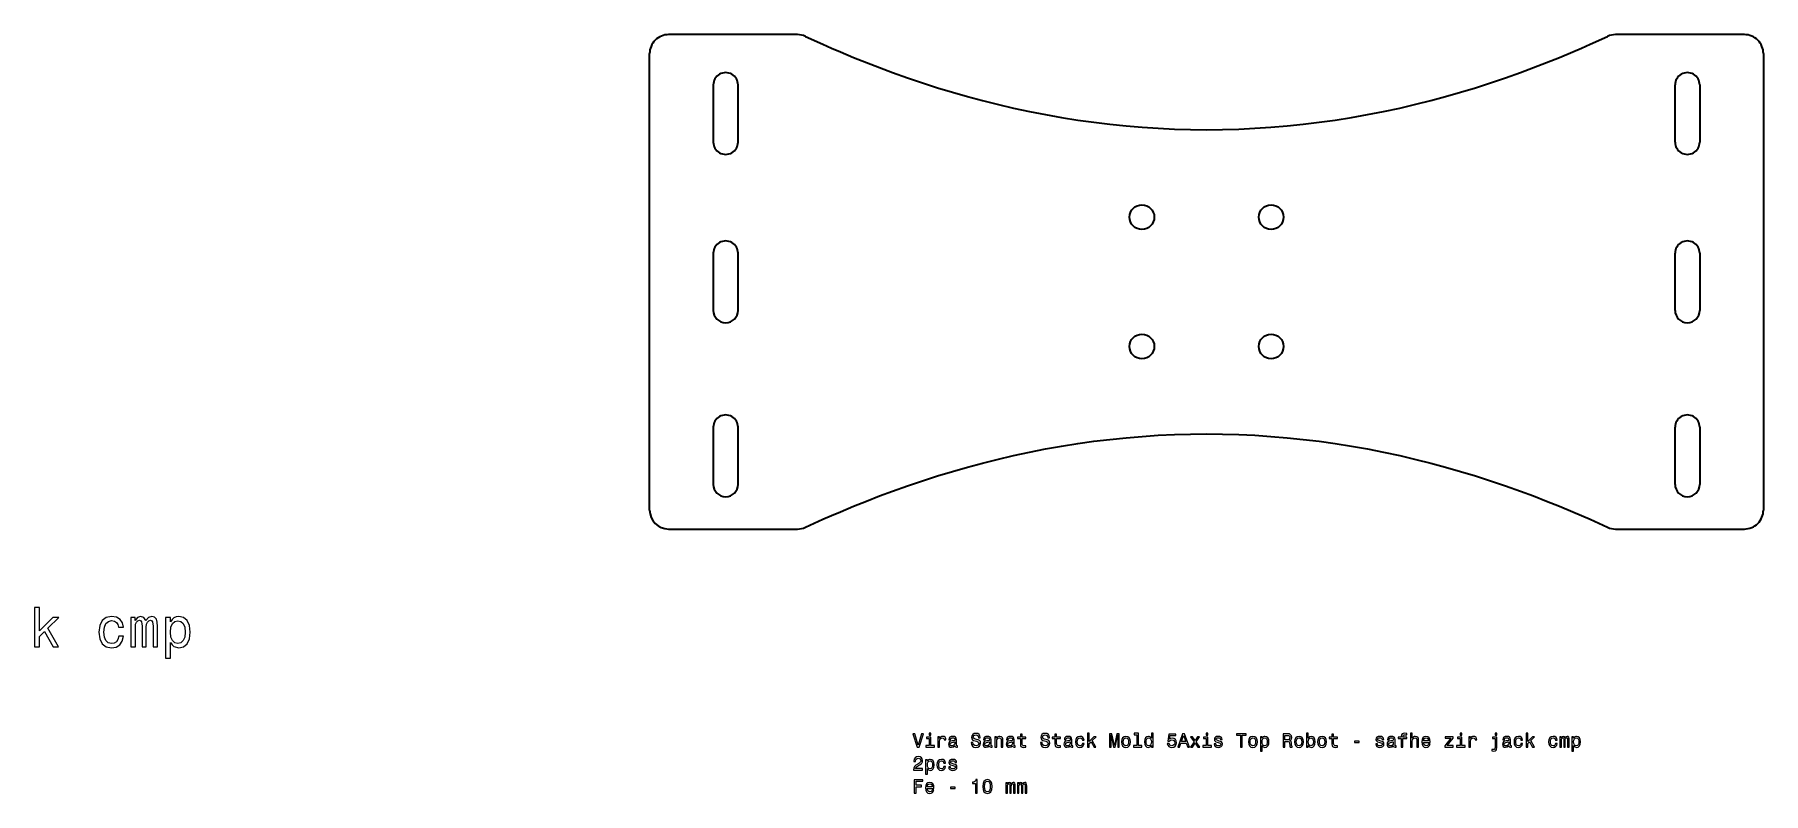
# Model space of a CAD drawing. Extents: x -76 to 849, y -31 to 172.
# Drawn here: x 394 to 848.8, y -31.2 to 168.3 of the extents above; entities that cross this region are included whole.
import ezdxf

# ---------------------------------------------------------------- set-up
doc = ezdxf.new("R2010")
doc.units = 0

msp = doc.modelspace()

# ---------------------------------------------------------------- linework, layer by layer
at = {"color": 7, "lineweight": 35}
for p, q in [((594.714417, 168.273041), (560.824951, 168.273041)), ((843.825012, 168.273041), (809.935547, 168.273041)), ((555.824951, 43.273041), (555.824951, 163.273041)), ((848.825012, 163.273041), (848.825012, 43.273041)), ((560.824951, 38.273041), (594.714417, 38.273041)), ((809.935547, 38.273041), (843.825012, 38.273041))]:
    msp.add_line(p, q, dxfattribs=at)
at = {"color": 7, "lineweight": 35, "ltscale": 0.375}
for p, q in [((572.574951, 155.023041), (572.574951, 140.023041)), ((579.074951, 140.023041), (579.074951, 155.023041)), ((825.574951, 140.023041), (825.574951, 155.023041)), ((832.075012, 155.023041), (832.075012, 140.023041)), ((572.574951, 110.773041), (572.574951, 95.773041)), ((579.074951, 95.773041), (579.074951, 110.773041)), ((825.574951, 95.773041), (825.574951, 110.773041)), ((832.075012, 110.773041), (832.075012, 95.773041)), ((572.574951, 65.023041), (572.574951, 50.023041)), ((579.074951, 50.023041), (579.074951, 65.023041)), ((825.574951, 50.023041), (825.574951, 65.023041)), ((832.075012, 65.023041), (832.075012, 50.023041))]:
    msp.add_line(p, q, dxfattribs=at)
at = {"color": 7, "lineweight": 35}
for points in [[(596.822998, 167.806702), (601.410034, 165.719711), (603.703491, 164.710999), (605.99707, 163.725479), (609.437378, 162.29068), (612.877625, 160.908051), (616.317871, 159.577606), (619.758179, 158.299316), (623.689941, 156.902313), (627.621704, 155.573471), (631.553467, 154.312759), (635.485229, 153.120193), (639.416992, 151.995773), (643.348694, 150.939514), (647.280457, 149.951385), (651.514648, 148.96347), (655.74884, 148.054581), (659.983032, 147.224716), (664.217224, 146.473907), (668.451416, 145.802109), (672.685669, 145.209366), (676.9198, 144.695648), (681.154053, 144.260956), (685.388184, 143.905304), (689.622437, 143.628693), (693.856567, 143.431107), (698.09082, 143.312546), (702.324951, 143.273041), (706.559204, 143.312546), (710.793396, 143.431107), (715.027588, 143.628693), (719.26178, 143.905304), (723.495972, 144.260956), (727.730164, 144.695648), (731.964355, 145.209366), (736.198547, 145.802109), (740.432739, 146.473907), (744.666931, 147.224716), (748.901123, 148.054581), (753.135315, 148.96347), (757.369507, 149.951385), (761.30127, 150.939514), (765.233032, 151.995773), (769.164795, 153.120193), (773.096558, 154.312759), (777.02832, 155.573471), (780.960022, 156.902313), (784.891785, 158.299316), (788.332092, 159.577606), (791.772339, 160.908051), (795.212646, 162.29068), (798.652954, 163.725479), (800.946411, 164.710999), (803.23999, 165.719711), (807.827026, 167.806702)], [(596.822998, 38.73938), (601.410034, 40.826355), (603.703491, 41.835052), (605.99707, 42.820587), (609.437378, 44.255402), (612.877625, 45.638031), (616.317871, 46.968475), (619.758179, 48.246735), (623.689941, 49.643738), (627.621704, 50.972595), (631.553467, 52.233307), (635.485229, 53.425873), (639.416992, 54.550293), (643.348694, 55.606567), (647.280457, 56.594696), (651.514648, 57.582611), (655.74884, 58.491486), (659.983032, 59.32135), (664.217224, 60.072174), (668.451416, 60.743958), (672.685669, 61.3367), (676.9198, 61.850433), (681.154053, 62.285126), (685.388184, 62.640778), (689.622437, 62.917389), (693.856567, 63.11496), (698.09082, 63.233521), (702.324951, 63.273041), (706.559204, 63.233521), (710.793396, 63.11496), (715.027588, 62.917389), (719.26178, 62.640778), (723.495972, 62.285126), (727.730164, 61.850433), (731.964355, 61.3367), (736.198547, 60.743958), (740.432739, 60.072174), (744.666931, 59.32135), (748.901123, 58.491486), (753.135315, 57.582611), (757.369507, 56.594696), (761.30127, 55.606567), (765.233032, 54.550293), (769.164795, 53.425873), (773.096558, 52.233307), (777.02832, 50.972595), (780.960022, 49.643738), (784.891785, 48.246735), (788.332092, 46.968475), (791.772339, 45.638031), (795.212646, 44.255402), (798.652954, 42.820587), (800.946411, 41.835052), (803.23999, 40.826355), (807.827026, 38.73938)]]:
    msp.add_lwpolyline(points, dxfattribs=at)
at = {"color": 7, "lineweight": 13}
for points in [[(394.025818, 7.293365), (395.293823, 7.293365), (395.293823, 10.016708), (396.619476, 11.299129), (398.896149, 7.293365), (400.322662, 7.293365), (397.484039, 12.178091), (400.394684, 15.031117), (398.795288, 15.031117), (395.293823, 11.544086), (395.293823, 17.639187), (394.025818, 17.639187)], [(416.129547, 12.466276), (417.383148, 12.466276), (417.123779, 13.619014), (416.504211, 14.526794), (415.538788, 15.088755), (414.285187, 15.304893), (412.901886, 15.016708), (411.850006, 14.209792), (411.187195, 12.898553), (410.956635, 11.140628), (411.172791, 9.397112), (411.821198, 8.100282), (412.844269, 7.293365), (414.241943, 7.01959), (415.48114, 7.235729), (416.446564, 7.840916), (417.109375, 8.791924), (417.397583, 10.059937), (416.187195, 10.059937), (415.971069, 9.253019), (415.567596, 8.647832), (414.991241, 8.273192), (414.285187, 8.157919), (413.406219, 8.345239), (412.772217, 8.921608), (412.383148, 9.858207), (412.253479, 11.183855), (412.383148, 12.480685), (412.786621, 13.417284), (413.435028, 13.993654), (414.285187, 14.195383), (415.034454, 14.0657), (415.596405, 13.734287), (415.971069, 13.186737)], [(419.371643, 7.293365), (420.538788, 7.293365), (420.538788, 12.466276), (420.610809, 13.244374), (420.826965, 13.806334), (421.158386, 14.137746), (421.590637, 14.267429), (421.936462, 14.152155), (422.167023, 13.863971), (422.282288, 13.374057), (422.325531, 12.725642), (422.325531, 7.293365), (423.420624, 7.293365), (423.420624, 12.466276), (423.492676, 13.229965), (423.708801, 13.791924), (424.054626, 14.137746), (424.486908, 14.267429), (424.832733, 14.152155), (425.063263, 13.863971), (425.207367, 12.725642), (425.207367, 7.293365), (426.374512, 7.293365), (426.374512, 12.639187), (426.30246, 13.748697), (426.07193, 14.598841), (425.610809, 15.117573), (424.861542, 15.304893), (423.982574, 15.016708), (423.305359, 14.180973), (422.772217, 15.002299), (421.878845, 15.304893), (421.057495, 15.016708), (420.495544, 14.209792), (420.495544, 15.031117), (419.371643, 15.031117)], [(429.746277, 13.835152), (429.746277, 15.031117), (428.478241, 15.031117), (428.478241, 4.296247), (429.746277, 4.296247), (429.746277, 8.474922), (430.192963, 7.797688), (430.697266, 7.351002), (431.965271, 7.01959), (433.175659, 7.293365), (434.126678, 8.114691), (434.746277, 9.411521), (434.976807, 11.169446), (434.746277, 12.912962), (434.126678, 14.209792), (433.175659, 15.016708), (431.965271, 15.304893), (431.273651, 15.218437), (430.682861, 14.944662), (430.178528, 14.483567)], [(431.749146, 8.157919), (430.898987, 8.345239), (430.279419, 8.921608), (429.89035, 9.858207), (429.760681, 11.169446), (429.89035, 12.466276), (430.279419, 13.402876), (430.898987, 13.964835), (431.749146, 14.166565), (432.527252, 13.964835), (433.146851, 13.388466), (433.535889, 12.451866), (433.679993, 11.169446), (433.535889, 9.872616), (433.146851, 8.921608), (432.527252, 8.345239)], [(627.348877, -15.541374), (626.471375, -18.521921), (625.568665, -15.541374), (625.089539, -15.541374), (626.219238, -19.046417), (626.723572, -19.046417), (627.828003, -15.541374)], [(629.820068, -18.673218), (629.820068, -16.428982), (628.680298, -16.428982), (628.680298, -16.807224), (629.376282, -16.807224), (629.376282, -18.673218), (628.468506, -18.673218), (628.468506, -19.046417), (630.737976, -19.046417), (630.737976, -18.673218)], [(629.835205, -15.42538), (629.366211, -15.42538), (629.366211, -15.929703), (629.835205, -15.929703)], [(631.665894, -19.046417), (632.10968, -19.046417), (632.10968, -17.498146), (632.15509, -17.124947), (632.29126, -16.857656), (632.513184, -16.696274), (632.81073, -16.640797), (633.032593, -16.6761), (633.199036, -16.776964), (633.299927, -16.948435), (633.335205, -17.180424), (633.784058, -17.180424), (633.723572, -16.771921), (633.557129, -16.479414), (633.279724, -16.302902), (632.901489, -16.242382), (632.644287, -16.282728), (632.422363, -16.383593), (632.225708, -16.555063), (632.069336, -16.787052), (632.069336, -16.338203), (631.665894, -16.338203)], [(636.144287, -18.693392), (636.144287, -18.708521), (636.169495, -18.879992), (636.245178, -19.001028), (636.562866, -19.096849), (636.809998, -19.056503), (636.809998, -18.713564), (636.704102, -18.728693), (636.562866, -18.663132), (636.537659, -18.461403), (636.537659, -17.059385), (636.477173, -16.701317), (636.300659, -16.449156), (635.992981, -16.297859), (635.559265, -16.242382), (635.13562, -16.302902), (634.822937, -16.474371), (634.626282, -16.741663), (634.56073, -17.094688), (634.56073, -17.124947), (634.959106, -17.124947), (634.994446, -16.913132), (635.105408, -16.761835), (635.286926, -16.671057), (635.544128, -16.635754), (635.79126, -16.660971), (635.967773, -16.736618), (636.073669, -16.867743), (636.109009, -17.049299), (636.088806, -17.261114), (636.008118, -17.367022), (635.806396, -17.417454), (635.428162, -17.4578), (634.994446, -17.548578), (634.686829, -17.709961), (634.505249, -17.962124), (634.449768, -18.335321), (634.500183, -18.668175), (634.656555, -18.915293), (634.908691, -19.071634), (635.256714, -19.12711), (635.725708, -19.0212)], [(636.093872, -18.098289), (636.033325, -18.360538), (635.871948, -18.562267), (635.629883, -18.693392), (635.332336, -18.738781), (635.140686, -18.713564), (635.004517, -18.632872), (634.918762, -18.491663), (634.893555, -18.294977), (634.913757, -18.118464), (634.994446, -17.992382), (635.3172, -17.851171), (635.725708, -17.790653), (636.093872, -17.669617)], [(640.854675, -17.891518), (640.395752, -17.891518), (640.496582, -18.4261), (640.748779, -18.819471), (641.137085, -19.056503), (641.66156, -19.142239), (642.18103, -19.061546), (642.569336, -18.839645), (642.816467, -18.491663), (642.907288, -18.032728), (642.831604, -17.619184), (642.619812, -17.351892), (642.276855, -17.175381), (641.817932, -17.044256), (641.424561, -16.948435), (641.167358, -16.837482), (641.021118, -16.6761), (640.975708, -16.423939), (641.021118, -16.196993), (641.152222, -16.025524), (641.353943, -15.90953), (641.631348, -15.869184), (641.913757, -15.919616), (642.13562, -16.055782), (642.281921, -16.282728), (642.352478, -16.590366), (642.811462, -16.590366), (642.811462, -16.580278), (642.730774, -16.106216), (642.493713, -15.753189), (642.120544, -15.531287), (641.616211, -15.455639), (641.162292, -15.531287), (640.809265, -15.743103), (640.582336, -16.070913), (640.501648, -16.494545), (640.5672, -16.872786), (640.75885, -17.129992), (641.061462, -17.30146), (641.474976, -17.432585), (641.883484, -17.548578), (642.191101, -17.659529), (642.377747, -17.820913), (642.443298, -18.08316), (642.382751, -18.350452), (642.22644, -18.552181), (641.98938, -18.678261), (641.681763, -18.718607), (641.338806, -18.663132), (641.076538, -18.501749), (640.910156, -18.2395)], [(645.25238, -18.693392), (645.25238, -18.708521), (645.277588, -18.879992), (645.35321, -19.001028), (645.670959, -19.096849), (645.918091, -19.056503), (645.918091, -18.713564), (645.812134, -18.728693), (645.670959, -18.663132), (645.645752, -18.461403), (645.645752, -17.059385), (645.585205, -16.701317), (645.408691, -16.449156), (645.101074, -16.297859), (644.667358, -16.242382), (644.243713, -16.302902), (643.93103, -16.474371), (643.734375, -16.741663), (643.668762, -17.094688), (643.668762, -17.124947), (644.0672, -17.124947), (644.102478, -16.913132), (644.21344, -16.761835), (644.39502, -16.671057), (644.652222, -16.635754), (644.899353, -16.660971), (645.075867, -16.736618), (645.181763, -16.867743), (645.217041, -17.049299), (645.196899, -17.261114), (645.116211, -17.367022), (644.91449, -17.417454), (644.536194, -17.4578), (644.102478, -17.548578), (643.794861, -17.709961), (643.613281, -17.962124), (643.557861, -18.335321), (643.608276, -18.668175), (643.764587, -18.915293), (644.016785, -19.071634), (644.364746, -19.12711), (644.833801, -19.0212)], [(645.201904, -18.098289), (645.141418, -18.360538), (644.980042, -18.562267), (644.737976, -18.693392), (644.44043, -18.738781), (644.248779, -18.713564), (644.11261, -18.632872), (644.026855, -18.491663), (644.001648, -18.294977), (644.02179, -18.118464), (644.102478, -17.992382), (644.425293, -17.851171), (644.833801, -17.790653), (645.201904, -17.669617)], [(646.679565, -19.046417), (647.123413, -19.046417), (647.123413, -17.483017), (647.168762, -17.124947), (647.315063, -16.8627), (647.541992, -16.701317), (647.844604, -16.640797), (648.08667, -16.691231), (648.237976, -16.827396), (648.313599, -17.054342), (648.338806, -17.356936), (648.338806, -19.046417), (648.782593, -19.046417), (648.782593, -17.266157), (648.762451, -16.908089), (648.671692, -16.610538), (648.374146, -16.338203), (647.910156, -16.242382), (647.652954, -16.277685), (647.436096, -16.373507), (647.249451, -16.534889), (647.10321, -16.751749), (647.10321, -16.338203), (646.679565, -16.338203)], [(651.324402, -18.693392), (651.324402, -18.708521), (651.349609, -18.879992), (651.425293, -19.001028), (651.742981, -19.096849), (651.990112, -19.056503), (651.990112, -18.713564), (651.884216, -18.728693), (651.742981, -18.663132), (651.717773, -18.461403), (651.717773, -17.059385), (651.657288, -16.701317), (651.480774, -16.449156), (651.173096, -16.297859), (650.73938, -16.242382), (650.315735, -16.302902), (650.003052, -16.474371), (649.806396, -16.741663), (649.740845, -17.094688), (649.740845, -17.124947), (650.139221, -17.124947), (650.174561, -16.913132), (650.285522, -16.761835), (650.467041, -16.671057), (650.724243, -16.635754), (650.971375, -16.660971), (651.147888, -16.736618), (651.253784, -16.867743), (651.289124, -17.049299), (651.268921, -17.261114), (651.188232, -17.367022), (650.986511, -17.417454), (650.608276, -17.4578), (650.174561, -17.548578), (649.866943, -17.709961), (649.685364, -17.962124), (649.629883, -18.335321), (649.680298, -18.668175), (649.83667, -18.915293), (650.088806, -19.071634), (650.436829, -19.12711), (650.905823, -19.0212)], [(651.273987, -18.098289), (651.21344, -18.360538), (651.052063, -18.562267), (650.809998, -18.693392), (650.512451, -18.738781), (650.320801, -18.713564), (650.184631, -18.632872), (650.098877, -18.491663), (650.073669, -18.294977), (650.093872, -18.118464), (650.174561, -17.992382), (650.497314, -17.851171), (650.905823, -17.790653), (651.273987, -17.669617)], [(653.346741, -16.807224), (653.346741, -18.163853), (653.377014, -18.602613), (653.518188, -18.905207), (653.800659, -19.08172), (654.279724, -19.142239), (654.80426, -19.117022), (654.80426, -18.733738), (654.420959, -18.763996), (654.072937, -18.72365), (653.886353, -18.59757), (653.805664, -18.385754), (653.790527, -18.088203), (653.790527, -16.807224), (654.80426, -16.807224), (654.80426, -16.428982), (653.790527, -16.428982), (653.790527, -15.637196), (653.346741, -15.637196), (653.346741, -16.428982), (652.5802, -16.428982), (652.5802, -16.807224)], [(659.070801, -17.891518), (658.611877, -17.891518), (658.712708, -18.4261), (658.964905, -18.819471), (659.35321, -19.056503), (659.877747, -19.142239), (660.397156, -19.061546), (660.785522, -18.839645), (661.032593, -18.491663), (661.123413, -18.032728), (661.047729, -17.619184), (660.835938, -17.351892), (660.492981, -17.175381), (660.034058, -17.044256), (659.640686, -16.948435), (659.383484, -16.837482), (659.237244, -16.6761), (659.191833, -16.423939), (659.237244, -16.196993), (659.368347, -16.025524), (659.570068, -15.90953), (659.847473, -15.869184), (660.129883, -15.919616), (660.351807, -16.055782), (660.498047, -16.282728), (660.568665, -16.590366), (661.027588, -16.590366), (661.027588, -16.580278), (660.946899, -16.106216), (660.709839, -15.753189), (660.33667, -15.531287), (659.832336, -15.455639), (659.378418, -15.531287), (659.025391, -15.743103), (658.798462, -16.070913), (658.717773, -16.494545), (658.783325, -16.872786), (658.974976, -17.129992), (659.277588, -17.30146), (659.691101, -17.432585), (660.099609, -17.548578), (660.407227, -17.659529), (660.593872, -17.820913), (660.659424, -18.08316), (660.598877, -18.350452), (660.442566, -18.552181), (660.205505, -18.678261), (659.897888, -18.718607), (659.554932, -18.663132), (659.292725, -18.501749), (659.126282, -18.2395)], [(662.454834, -16.807224), (662.454834, -18.163853), (662.485046, -18.602613), (662.626282, -18.905207), (662.908691, -19.08172), (663.387817, -19.142239), (663.912292, -19.117022), (663.912292, -18.733738), (663.528992, -18.763996), (663.18103, -18.72365), (662.994446, -18.59757), (662.913757, -18.385754), (662.898621, -18.088203), (662.898621, -16.807224), (663.912292, -16.807224), (663.912292, -16.428982), (662.898621, -16.428982), (662.898621, -15.637196), (662.454834, -15.637196), (662.454834, -16.428982), (661.688232, -16.428982), (661.688232, -16.807224)], [(666.504517, -18.693392), (666.504517, -18.708521), (666.529724, -18.879992), (666.605408, -19.001028), (666.923096, -19.096849), (667.170227, -19.056503), (667.170227, -18.713564), (667.064331, -18.728693), (666.923096, -18.663132), (666.897888, -18.461403), (666.897888, -17.059385), (666.837402, -16.701317), (666.660889, -16.449156), (666.35321, -16.297859), (665.919495, -16.242382), (665.49585, -16.302902), (665.183167, -16.474371), (664.986511, -16.741663), (664.920959, -17.094688), (664.920959, -17.124947), (665.319336, -17.124947), (665.354675, -16.913132), (665.465637, -16.761835), (665.647156, -16.671057), (665.904358, -16.635754), (666.151489, -16.660971), (666.328003, -16.736618), (666.433899, -16.867743), (666.469238, -17.049299), (666.449036, -17.261114), (666.368347, -17.367022), (666.166626, -17.417454), (665.788391, -17.4578), (665.354675, -17.548578), (665.046997, -17.709961), (664.865479, -17.962124), (664.809998, -18.335321), (664.860413, -18.668175), (665.016785, -18.915293), (665.268921, -19.071634), (665.616882, -19.12711), (666.085938, -19.0212)], [(666.454102, -18.098289), (666.393555, -18.360538), (666.232178, -18.562267), (665.990112, -18.693392), (665.692566, -18.738781), (665.500916, -18.713564), (665.364746, -18.632872), (665.278992, -18.491663), (665.253784, -18.294977), (665.273987, -18.118464), (665.354675, -17.992382), (665.677429, -17.851171), (666.085938, -17.790653), (666.454102, -17.669617)], [(669.656555, -17.235899), (670.095276, -17.235899), (670.004517, -16.832439), (669.787659, -16.514717), (669.449768, -16.318031), (669.010986, -16.242382), (668.526855, -16.343246), (668.158691, -16.625668), (667.926697, -17.084602), (667.846008, -17.699875), (667.921692, -18.310106), (668.148621, -18.763996), (668.506653, -19.046417), (668.99585, -19.142239), (669.429565, -19.066589), (669.767456, -18.854774), (669.999451, -18.521921), (670.100342, -18.078117), (669.676697, -18.078117), (669.601074, -18.360538), (669.459839, -18.572353), (669.258118, -18.703478), (669.010986, -18.743824), (668.703369, -18.678261), (668.481445, -18.476532), (668.345276, -18.148724), (668.299927, -17.684746), (668.345276, -17.230856), (668.486511, -16.903046), (668.71344, -16.701317), (669.010986, -16.630711), (669.273254, -16.6761), (669.46991, -16.792095), (669.601074, -16.983738)], [(671.02832, -19.046417), (671.472107, -19.046417), (671.472107, -18.093246), (671.936096, -17.6444), (672.73291, -19.046417), (673.232178, -19.046417), (672.238647, -17.336763), (673.257385, -16.338203), (672.697632, -16.338203), (671.472107, -17.558664), (671.472107, -15.42538), (671.02832, -15.42538)], [(676.822937, -19.046417), (677.211304, -19.046417), (677.211304, -15.869184), (677.866882, -19.046417), (678.300598, -19.046417), (678.951172, -15.869184), (678.951172, -19.046417), (679.344604, -19.046417), (679.344604, -15.546417), (678.729309, -15.546417), (678.08374, -18.632872), (677.443298, -15.546417), (676.822937, -15.546417)], [(679.944702, -17.694832), (680.025391, -18.310106), (680.257385, -18.763996), (680.625549, -19.046417), (681.119812, -19.142239), (681.609009, -19.046417), (681.977112, -18.769039), (682.209106, -18.315149), (682.294861, -17.694832), (682.209106, -17.079559), (681.977112, -16.620625), (681.609009, -16.343246), (681.119812, -16.242382), (680.625549, -16.343246), (680.257385, -16.625668), (680.025391, -17.079559)], [(680.398621, -17.689789), (680.44397, -17.235899), (680.585205, -16.908089), (680.812134, -16.70636), (681.119812, -16.635754), (681.422363, -16.70636), (681.649353, -16.903046), (681.790527, -17.235899), (681.840942, -17.689789), (681.790527, -18.148724), (681.649353, -18.481575), (681.422363, -18.683306), (681.119812, -18.748867), (680.812134, -18.683306), (680.585205, -18.481575), (680.44397, -18.148724)], [(683.994446, -15.798578), (683.994446, -18.673218), (683.081604, -18.673218), (683.081604, -19.046417), (685.346008, -19.046417), (685.346008, -18.673218), (684.438232, -18.673218), (684.438232, -15.42538), (683.298462, -15.42538), (683.298462, -15.798578)], [(687.812134, -18.627829), (687.812134, -19.046417), (688.255981, -19.046417), (688.255981, -15.42538), (687.8172, -15.42538), (687.8172, -16.751749), (687.479309, -16.368464), (687.272522, -16.277685), (687.035522, -16.242382), (686.606812, -16.343246), (686.273987, -16.625668), (686.057129, -17.079559), (685.981445, -17.689789), (686.057129, -18.30002), (686.273987, -18.758953), (686.606812, -19.046417), (687.035522, -19.142239), (687.272522, -19.106936), (687.484314, -19.016157)], [(687.111145, -16.640797), (687.403625, -16.711403), (687.625549, -16.908089), (687.756653, -17.235899), (687.807129, -17.689789), (687.756653, -18.148724), (687.625549, -18.476532), (687.403625, -18.678261), (687.111145, -18.743824), (686.83374, -18.678261), (686.621948, -18.476532), (686.480713, -18.143679), (686.435364, -17.689789), (686.480713, -17.240942), (686.621948, -16.913132), (686.83374, -16.711403)], [(692.013184, -18.133593), (692.124084, -18.547138), (692.371216, -18.869904), (692.734314, -19.071634), (693.198303, -19.147282), (693.707703, -19.056503), (694.106079, -18.809385), (694.358276, -18.416014), (694.454102, -17.911692), (694.368347, -17.442671), (694.126282, -17.074514), (693.748047, -16.837482), (693.25885, -16.751749), (692.880615, -16.812267), (692.588074, -16.978695), (692.729309, -16.03561), (694.262451, -16.03561), (694.262451, -15.622066), (692.391418, -15.622066), (692.114014, -17.477974), (692.517456, -17.477974), (692.809998, -17.240942), (693.183167, -17.155207), (693.505981, -17.210682), (693.753052, -17.372066), (693.909424, -17.619184), (693.964905, -17.936907), (693.909424, -18.254631), (693.748047, -18.501749), (693.500916, -18.658089), (693.183167, -18.713564), (692.915894, -18.678261), (692.709106, -18.562267), (692.5578, -18.380711), (692.482178, -18.133593)], [(694.766785, -19.046417), (695.230713, -19.046417), (695.598877, -18.017599), (696.99585, -18.017599), (697.364014, -19.046417), (697.838074, -19.046417), (696.557129, -15.541374), (696.042725, -15.541374)], [(695.760254, -17.588924), (696.299927, -16.045696), (696.839539, -17.588924)], [(698.614746, -19.046417), (699.31073, -17.992382), (700.026855, -19.046417), (700.561401, -19.046417), (699.59314, -17.649443), (700.505981, -16.338203), (699.991577, -16.338203), (699.330872, -17.321632), (698.670227, -16.338203), (698.145752, -16.338203), (699.043396, -17.654486), (698.095276, -19.046417)], [(702.684631, -18.673218), (702.684631, -16.428982), (701.544861, -16.428982), (701.544861, -16.807224), (702.240845, -16.807224), (702.240845, -18.673218), (701.333069, -18.673218), (701.333069, -19.046417), (703.602478, -19.046417), (703.602478, -18.673218)], [(702.699768, -15.42538), (702.230713, -15.42538), (702.230713, -15.929703), (702.699768, -15.929703)], [(705.69043, -17.467888), (705.261719, -17.367022), (704.94397, -17.251028), (704.838074, -17.013996), (704.868347, -16.84757), (704.974243, -16.726532), (705.145752, -16.650885), (705.392822, -16.620625), (705.629883, -16.650885), (705.816467, -16.741663), (705.9375, -16.877829), (705.987976, -17.059385), (706.421692, -17.059385), (706.421692, -17.049299), (706.346008, -16.721489), (706.139282, -16.464285), (705.816467, -16.302902), (705.392822, -16.242382), (704.964172, -16.302902), (704.651489, -16.469328), (704.454834, -16.716446), (704.394287, -17.029125), (704.439697, -17.33172), (704.580872, -17.543535), (704.812866, -17.694832), (705.150757, -17.800739), (705.64502, -17.921778), (705.947632, -18.047857), (706.02832, -18.148724), (706.058533, -18.30002), (706.013184, -18.486618), (705.892151, -18.627829), (705.695435, -18.718607), (705.433228, -18.748867), (705.155823, -18.718607), (704.954102, -18.6127), (704.817932, -18.441231), (704.762451, -18.204199), (704.33374, -18.204199), (704.404358, -18.607656), (704.611145, -18.900164), (704.938965, -19.076677), (705.392822, -19.142239), (705.866943, -19.076677), (706.214905, -18.900164), (706.426697, -18.617743), (706.50238, -18.249588), (706.446899, -17.931864), (706.290527, -17.715006), (706.033325, -17.573795)], [(711.248047, -19.046417), (711.712036, -19.046417), (711.712036, -15.970049), (712.771118, -15.970049), (712.771118, -15.546417), (710.183899, -15.546417), (710.183899, -15.970049), (711.248047, -15.970049)], [(713.341003, -17.694832), (713.421692, -18.310106), (713.653687, -18.763996), (714.021851, -19.046417), (714.516052, -19.142239), (715.005249, -19.046417), (715.373413, -18.769039), (715.605408, -18.315149), (715.691162, -17.694832), (715.605408, -17.079559), (715.373413, -16.620625), (715.005249, -16.343246), (714.516052, -16.242382), (714.021851, -16.343246), (713.653687, -16.625668), (713.421692, -17.079559)], [(713.794861, -17.689789), (713.840271, -17.235899), (713.981445, -16.908089), (714.208435, -16.70636), (714.516052, -16.635754), (714.818665, -16.70636), (715.045593, -16.903046), (715.186829, -17.235899), (715.237244, -17.689789), (715.186829, -18.148724), (715.045593, -18.481575), (714.818665, -18.683306), (714.516052, -18.748867), (714.208435, -18.683306), (713.981445, -18.481575), (713.840271, -18.148724)], [(716.926758, -16.756792), (716.926758, -16.338203), (716.48291, -16.338203), (716.48291, -20.095409), (716.926758, -20.095409), (716.926758, -18.632872), (717.083069, -18.869904), (717.259583, -19.026245), (717.703369, -19.142239), (718.127014, -19.046417), (718.459839, -18.758953), (718.676758, -18.305063), (718.757446, -17.689789), (718.676758, -17.079559), (718.459839, -16.625668), (718.127014, -16.343246), (717.703369, -16.242382), (717.461304, -16.272642), (717.254517, -16.368464), (717.078003, -16.529846)], [(717.627747, -18.743824), (717.3302, -18.678261), (717.113342, -18.476532), (716.977173, -18.148724), (716.931763, -17.689789), (716.977173, -17.235899), (717.113342, -16.908089), (717.3302, -16.711403), (717.627747, -16.640797), (717.900085, -16.711403), (718.116943, -16.913132), (718.253113, -17.240942), (718.303528, -17.689789), (718.253113, -18.143679), (718.116943, -18.476532), (717.900085, -18.678261)], [(722.499512, -19.046417), (722.968506, -19.046417), (722.968506, -17.568752), (723.447632, -17.568752), (723.800659, -17.583881), (724.022583, -17.654486), (724.143555, -17.820913), (724.194031, -18.118464), (724.219238, -18.572353), (724.249512, -18.869904), (724.309998, -19.046417), (724.839539, -19.046417), (724.839539, -18.950596), (724.723572, -18.809385), (724.683228, -18.547138), (724.647888, -17.982296), (724.562195, -17.563709), (724.446167, -17.432585), (724.264648, -17.336763), (724.46637, -17.210682), (724.607544, -17.03417), (724.698364, -16.812267), (724.728577, -16.544975), (724.65802, -16.121346), (724.456299, -15.803621), (724.123413, -15.611979), (723.669556, -15.546417), (722.499512, -15.546417)], [(723.538391, -15.975092), (723.846069, -16.00535), (724.062866, -16.101171), (724.199097, -16.277685), (724.244446, -16.555063), (724.194031, -16.84757), (724.057861, -17.024082), (723.825867, -17.114861), (723.508118, -17.140078), (722.968506, -17.140078), (722.968506, -15.975092)], [(725.485107, -17.694832), (725.565796, -18.310106), (725.797791, -18.763996), (726.165894, -19.046417), (726.660156, -19.142239), (727.149353, -19.046417), (727.517517, -18.769039), (727.749512, -18.315149), (727.835205, -17.694832), (727.749512, -17.079559), (727.517517, -16.620625), (727.149353, -16.343246), (726.660156, -16.242382), (726.165894, -16.343246), (725.797791, -16.625668), (725.565796, -17.079559)], [(725.938965, -17.689789), (725.984375, -17.235899), (726.12561, -16.908089), (726.352539, -16.70636), (726.660156, -16.635754), (726.962769, -16.70636), (727.189697, -16.903046), (727.330933, -17.235899), (727.381348, -17.689789), (727.330933, -18.148724), (727.189697, -18.481575), (726.962769, -18.683306), (726.660156, -18.748867), (726.352539, -18.683306), (726.12561, -18.481575), (725.984375, -18.148724)], [(729.070801, -18.627829), (729.398621, -19.016157), (729.847473, -19.142239), (730.271118, -19.046417), (730.609009, -18.758953), (730.820801, -18.30002), (730.901489, -17.689789), (730.820801, -17.079559), (730.603943, -16.625668), (730.271118, -16.343246), (729.847473, -16.242382), (729.403687, -16.373507), (729.222107, -16.534889), (729.070801, -16.751749), (729.070801, -15.42538), (728.627014, -15.42538), (728.627014, -19.046417), (729.070801, -19.046417)], [(730.447632, -17.689789), (730.397217, -18.143679), (730.261047, -18.476532), (730.044189, -18.678261), (729.771851, -18.743824), (729.474304, -18.678261), (729.257446, -18.476532), (729.121277, -18.148724), (729.075867, -17.689789), (729.121277, -17.235899), (729.257446, -16.908089), (729.474304, -16.711403), (729.771851, -16.640797), (730.044189, -16.711403), (730.261047, -16.913132), (730.397217, -17.240942)], [(731.557129, -17.694832), (731.637817, -18.310106), (731.869812, -18.763996), (732.237976, -19.046417), (732.732239, -19.142239), (733.221436, -19.046417), (733.589539, -18.769039), (733.821533, -18.315149), (733.907288, -17.694832), (733.821533, -17.079559), (733.589539, -16.620625), (733.221436, -16.343246), (732.732239, -16.242382), (732.237976, -16.343246), (731.869812, -16.625668), (731.637817, -17.079559)], [(732.011047, -17.689789), (732.056396, -17.235899), (732.197632, -16.908089), (732.424561, -16.70636), (732.732239, -16.635754), (733.03479, -16.70636), (733.26178, -16.903046), (733.402954, -17.235899), (733.453369, -17.689789), (733.402954, -18.148724), (733.26178, -18.481575), (733.03479, -18.683306), (732.732239, -18.748867), (732.424561, -18.683306), (732.197632, -18.481575), (732.056396, -18.148724)], [(735.319397, -16.807224), (735.319397, -18.163853), (735.34967, -18.602613), (735.490845, -18.905207), (735.773315, -19.08172), (736.25238, -19.142239), (736.776855, -19.117022), (736.776855, -18.733738), (736.393616, -18.763996), (736.045593, -18.72365), (735.859009, -18.59757), (735.77832, -18.385754), (735.763184, -18.088203), (735.763184, -16.807224), (736.776855, -16.807224), (736.776855, -16.428982), (735.763184, -16.428982), (735.763184, -15.637196), (735.319397, -15.637196), (735.319397, -16.428982), (734.552856, -16.428982), (734.552856, -16.807224)], [(741.230042, -17.891518), (742.4505, -17.891518), (742.4505, -17.493103), (741.230042, -17.493103)], [(748.194763, -17.467888), (747.766113, -17.367022), (747.448364, -17.251028), (747.342468, -17.013996), (747.372742, -16.84757), (747.478638, -16.726532), (747.650085, -16.650885), (747.897217, -16.620625), (748.134277, -16.650885), (748.320862, -16.741663), (748.441895, -16.877829), (748.49231, -17.059385), (748.926025, -17.059385), (748.926025, -17.049299), (748.850403, -16.721489), (748.643616, -16.464285), (748.320862, -16.302902), (747.897217, -16.242382), (747.468567, -16.302902), (747.155884, -16.469328), (746.959167, -16.716446), (746.898682, -17.029125), (746.944031, -17.33172), (747.085266, -17.543535), (747.317261, -17.694832), (747.655151, -17.800739), (748.149353, -17.921778), (748.451965, -18.047857), (748.532654, -18.148724), (748.562927, -18.30002), (748.517517, -18.486618), (748.396484, -18.627829), (748.199829, -18.718607), (747.937561, -18.748867), (747.660156, -18.718607), (747.458435, -18.6127), (747.322266, -18.441231), (747.266785, -18.204199), (746.838135, -18.204199), (746.908752, -18.607656), (747.11554, -18.900164), (747.443298, -19.076677), (747.897217, -19.142239), (748.371277, -19.076677), (748.719238, -18.900164), (748.931091, -18.617743), (749.006714, -18.249588), (748.951233, -17.931864), (748.794922, -17.715006), (748.53772, -17.573795)], [(751.513184, -18.693392), (751.513184, -18.708521), (751.538452, -18.879992), (751.614075, -19.001028), (751.931824, -19.096849), (752.178894, -19.056503), (752.178894, -18.713564), (752.072998, -18.728693), (751.931824, -18.663132), (751.906616, -18.461403), (751.906616, -17.059385), (751.846069, -16.701317), (751.669556, -16.449156), (751.361938, -16.297859), (750.928223, -16.242382), (750.504578, -16.302902), (750.191895, -16.474371), (749.995178, -16.741663), (749.929626, -17.094688), (749.929626, -17.124947), (750.328064, -17.124947), (750.363342, -16.913132), (750.474304, -16.761835), (750.655884, -16.671057), (750.913086, -16.635754), (751.160156, -16.660971), (751.33667, -16.736618), (751.442627, -16.867743), (751.477905, -17.049299), (751.457764, -17.261114), (751.377075, -17.367022), (751.175293, -17.417454), (750.797058, -17.4578), (750.363342, -17.548578), (750.055725, -17.709961), (749.874146, -17.962124), (749.818665, -18.335321), (749.869141, -18.668175), (750.025452, -18.915293), (750.277588, -19.071634), (750.62561, -19.12711), (751.094604, -19.0212)], [(751.462769, -18.098289), (751.402283, -18.360538), (751.240845, -18.562267), (750.998779, -18.693392), (750.701233, -18.738781), (750.509644, -18.713564), (750.373413, -18.632872), (750.28772, -18.491663), (750.262512, -18.294977), (750.282654, -18.118464), (750.363342, -17.992382), (750.686096, -17.851171), (751.094604, -17.790653), (751.462769, -17.669617)], [(753.555725, -16.807224), (753.555725, -19.046417), (753.999512, -19.046417), (753.999512, -16.807224), (755.008179, -16.807224), (755.008179, -16.428982), (753.999512, -16.428982), (753.999512, -16.262556), (754.034851, -16.060827), (754.150818, -15.92466), (754.347534, -15.843967), (754.629944, -15.813708), (755.008179, -15.833881), (755.008179, -15.450596), (754.529053, -15.42538), (754.095337, -15.470769), (753.792725, -15.606936), (753.611206, -15.843967), (753.555725, -16.181864), (753.555725, -16.428982), (752.743774, -16.428982), (752.743774, -16.807224)], [(755.97644, -19.046417), (756.420288, -19.046417), (756.420288, -17.483017), (756.465698, -17.124947), (756.611938, -16.8627), (756.838867, -16.701317), (757.141479, -16.640797), (757.383545, -16.691231), (757.534851, -16.827396), (757.610474, -17.054342), (757.635681, -17.356936), (757.635681, -19.046417), (758.079468, -19.046417), (758.079468, -17.266157), (758.059326, -16.908089), (757.968567, -16.610538), (757.671021, -16.338203), (757.207031, -16.242382), (756.954834, -16.277685), (756.738037, -16.373507), (756.556458, -16.524803), (756.420288, -16.731575), (756.420288, -15.42538), (755.97644, -15.42538)], [(759.400818, -17.820913), (761.176025, -17.820913), (761.181091, -17.614141), (761.100403, -17.03417), (760.878479, -16.600452), (760.525452, -16.338203), (760.056458, -16.242382), (759.597534, -16.343246), (759.244507, -16.625668), (759.017578, -17.084602), (758.93689, -17.689789), (759.012512, -18.310106), (759.239441, -18.763996), (759.587402, -19.046417), (760.041321, -19.142239), (760.434692, -19.076677), (760.757446, -18.905207), (760.994507, -18.632872), (761.130676, -18.26976), (760.691895, -18.26976), (760.601135, -18.471489), (760.469971, -18.622786), (760.096802, -18.743824), (759.809326, -18.688349), (759.592468, -18.511835), (759.451294, -18.224371), (759.400818, -17.836042)], [(759.400818, -17.447714), (759.456299, -17.099731), (759.592468, -16.842527), (759.799255, -16.686188), (760.071594, -16.630711), (760.338867, -16.686188), (760.545654, -16.842527), (760.671753, -17.099731), (760.717102, -17.447714)], [(766.627808, -16.711403), (765.049255, -18.708521), (765.049255, -19.046417), (767.243042, -19.046417), (767.243042, -18.673218), (765.60907, -18.673218), (767.172485, -16.681143), (767.172485, -16.338203), (765.124878, -16.338203), (765.124878, -16.711403)], [(769.477173, -18.673218), (769.477173, -16.428982), (768.337402, -16.428982), (768.337402, -16.807224), (769.033386, -16.807224), (769.033386, -18.673218), (768.12561, -18.673218), (768.12561, -19.046417), (770.395081, -19.046417), (770.395081, -18.673218)], [(769.49231, -15.42538), (769.023315, -15.42538), (769.023315, -15.929703), (769.49231, -15.929703)], [(771.322998, -19.046417), (771.766846, -19.046417), (771.766846, -17.498146), (771.812256, -17.124947), (771.948364, -16.857656), (772.170288, -16.696274), (772.467834, -16.640797), (772.689758, -16.6761), (772.856201, -16.776964), (772.957031, -16.948435), (772.99231, -17.180424), (773.441162, -17.180424), (773.380676, -16.771921), (773.214233, -16.479414), (772.93689, -16.302902), (772.558594, -16.242382), (772.301392, -16.282728), (772.079529, -16.383593), (771.882813, -16.555063), (771.726501, -16.787052), (771.726501, -16.338203), (771.322998, -16.338203)], [(777.405151, -19.676821), (777.405151, -20.075235), (777.85907, -20.100452), (778.247375, -20.05002), (778.494507, -19.893679), (778.62561, -19.621346), (778.665955, -19.233017), (778.665955, -16.428982), (777.526184, -16.428982), (777.526184, -16.807224), (778.222168, -16.807224), (778.222168, -19.197714), (778.202026, -19.439789), (778.136475, -19.591085), (777.990173, -19.676821), (777.743042, -19.702038)], [(778.665955, -15.42538), (778.222168, -15.42538), (778.222168, -15.929703), (778.665955, -15.929703)], [(781.873474, -18.693392), (781.873474, -18.708521), (781.898682, -18.879992), (781.974365, -19.001028), (782.292053, -19.096849), (782.539185, -19.056503), (782.539185, -18.713564), (782.433289, -18.728693), (782.292053, -18.663132), (782.266846, -18.461403), (782.266846, -17.059385), (782.206299, -16.701317), (782.029785, -16.449156), (781.722168, -16.297859), (781.288452, -16.242382), (780.864807, -16.302902), (780.552124, -16.474371), (780.355469, -16.741663), (780.289917, -17.094688), (780.289917, -17.124947), (780.688293, -17.124947), (780.723633, -16.913132), (780.834595, -16.761835), (781.016113, -16.671057), (781.273315, -16.635754), (781.520447, -16.660971), (781.69696, -16.736618), (781.802856, -16.867743), (781.838135, -17.049299), (781.817993, -17.261114), (781.737305, -17.367022), (781.535583, -17.417454), (781.157349, -17.4578), (780.723633, -17.548578), (780.416016, -17.709961), (780.234436, -17.962124), (780.178955, -18.335321), (780.22937, -18.668175), (780.385742, -18.915293), (780.637878, -19.071634), (780.98584, -19.12711), (781.454895, -19.0212)], [(781.823059, -18.098289), (781.762512, -18.360538), (781.601135, -18.562267), (781.35907, -18.693392), (781.061523, -18.738781), (780.869873, -18.713564), (780.733704, -18.632872), (780.647949, -18.491663), (780.622742, -18.294977), (780.642944, -18.118464), (780.723633, -17.992382), (781.046387, -17.851171), (781.454895, -17.790653), (781.823059, -17.669617)], [(785.025513, -17.235899), (785.464233, -17.235899), (785.373474, -16.832439), (785.156616, -16.514717), (784.818726, -16.318031), (784.379944, -16.242382), (783.895813, -16.343246), (783.527649, -16.625668), (783.295654, -17.084602), (783.214966, -17.699875), (783.290649, -18.310106), (783.517578, -18.763996), (783.87561, -19.046417), (784.364807, -19.142239), (784.798584, -19.066589), (785.136475, -18.854774), (785.368408, -18.521921), (785.469299, -18.078117), (785.045654, -18.078117), (784.970032, -18.360538), (784.828796, -18.572353), (784.627075, -18.703478), (784.379944, -18.743824), (784.072327, -18.678261), (783.850403, -18.476532), (783.714233, -18.148724), (783.668884, -17.684746), (783.714233, -17.230856), (783.855469, -16.903046), (784.082397, -16.701317), (784.379944, -16.630711), (784.642212, -16.6761), (784.838867, -16.792095), (784.970032, -16.983738)], [(786.397217, -19.046417), (786.841064, -19.046417), (786.841064, -18.093246), (787.305054, -17.6444), (788.101868, -19.046417), (788.601135, -19.046417), (787.607605, -17.336763), (788.626343, -16.338203), (788.066528, -16.338203), (786.841064, -17.558664), (786.841064, -15.42538), (786.397217, -15.42538)], [(794.133545, -17.235899), (794.572327, -17.235899), (794.481567, -16.832439), (794.264709, -16.514717), (793.926819, -16.318031), (793.488037, -16.242382), (793.003906, -16.343246), (792.635742, -16.625668), (792.403748, -17.084602), (792.323059, -17.699875), (792.398682, -18.310106), (792.62561, -18.763996), (792.983704, -19.046417), (793.4729, -19.142239), (793.906616, -19.066589), (794.244507, -18.854774), (794.476501, -18.521921), (794.577393, -18.078117), (794.153748, -18.078117), (794.078125, -18.360538), (793.93689, -18.572353), (793.735168, -18.703478), (793.488037, -18.743824), (793.18042, -18.678261), (792.958496, -18.476532), (792.822327, -18.148724), (792.776978, -17.684746), (792.822327, -17.230856), (792.963562, -16.903046), (793.190491, -16.701317), (793.488037, -16.630711), (793.750305, -16.6761), (793.94696, -16.792095), (794.078125, -16.983738)], [(795.268311, -19.046417), (795.676819, -19.046417), (795.676819, -17.235899), (795.702026, -16.963564), (795.777649, -16.766878), (795.893677, -16.650885), (796.044922, -16.605495), (796.166016, -16.645842), (796.246704, -16.746706), (796.287048, -16.918175), (796.302124, -17.145121), (796.302124, -19.046417), (796.685425, -19.046417), (796.685425, -17.235899), (796.710693, -16.968607), (796.786316, -16.771921), (796.907349, -16.650885), (797.058655, -16.605495), (797.179688, -16.645842), (797.260376, -16.746706), (797.310791, -17.145121), (797.310791, -19.046417), (797.719299, -19.046417), (797.719299, -17.175381), (797.694092, -16.787052), (797.613403, -16.4895), (797.452026, -16.307945), (797.189758, -16.242382), (796.882141, -16.343246), (796.645081, -16.635754), (796.458496, -16.348289), (796.145813, -16.242382), (795.858337, -16.343246), (795.661682, -16.625668), (795.661682, -16.338203), (795.268311, -16.338203)], [(798.899414, -16.756792), (798.899414, -16.338203), (798.455627, -16.338203), (798.455627, -20.095409), (798.899414, -20.095409), (798.899414, -18.632872), (799.055786, -18.869904), (799.2323, -19.026245), (799.676086, -19.142239), (800.099731, -19.046417), (800.432556, -18.758953), (800.649414, -18.305063), (800.730103, -17.689789), (800.649414, -17.079559), (800.432556, -16.625668), (800.099731, -16.343246), (799.676086, -16.242382), (799.434021, -16.272642), (799.227234, -16.368464), (799.05072, -16.529846)], [(799.600464, -18.743824), (799.302856, -18.678261), (799.08606, -18.476532), (798.949829, -18.148724), (798.90448, -17.689789), (798.949829, -17.235899), (799.08606, -16.908089), (799.302856, -16.711403), (799.600464, -16.640797), (799.872803, -16.711403), (800.0896, -16.913132), (800.22583, -17.240942), (800.276245, -17.689789), (800.22583, -18.143679), (800.0896, -18.476532), (799.872803, -18.678261)], [(625.240845, -25.093246), (627.646423, -25.093246), (627.646423, -24.659529), (625.745178, -24.659529), (625.851074, -24.422497), (626.032593, -24.225811), (626.592407, -23.867743), (626.889954, -23.716446), (627.222839, -23.499586), (627.459839, -23.247425), (627.596008, -22.949875), (627.646423, -22.611979), (627.56073, -22.188347), (627.323669, -21.855494), (626.960571, -21.643679), (626.491577, -21.568031), (626.007385, -21.653765), (625.639221, -21.890797), (625.402222, -22.269039), (625.321533, -22.768318), (625.321533, -22.838924), (625.780457, -22.838924), (625.780457, -22.798578), (625.825867, -22.455639), (625.962036, -22.203476), (626.178894, -22.042093), (626.466309, -21.986618), (626.75885, -22.03705), (626.975708, -22.163132), (627.116943, -22.359818), (627.167358, -22.606936), (627.132019, -22.838924), (627.036194, -23.03561), (626.874817, -23.207079), (626.652954, -23.358376), (626.355408, -23.51976), (625.861145, -23.832439), (625.513184, -24.165293), (625.306396, -24.56875), (625.240845, -25.078117)], [(628.882019, -22.803621), (628.882019, -22.385033), (628.438232, -22.385033), (628.438232, -26.142239), (628.882019, -26.142239), (628.882019, -24.679701), (629.038391, -24.916733), (629.214905, -25.073074), (629.658691, -25.189068), (630.082336, -25.093246), (630.415161, -24.805782), (630.632019, -24.351892), (630.712708, -23.736618), (630.632019, -23.126389), (630.415161, -22.672497), (630.082336, -22.390076), (629.658691, -22.289211), (629.416626, -22.319471), (629.209839, -22.415293), (629.033325, -22.576675)], [(629.583069, -24.790653), (629.285522, -24.72509), (629.068665, -24.523361), (628.932495, -24.195553), (628.887085, -23.736618), (628.932495, -23.282728), (629.068665, -22.954918), (629.285522, -22.758232), (629.583069, -22.687626), (629.855408, -22.758232), (630.072266, -22.959961), (630.208435, -23.287771), (630.25885, -23.736618), (630.208435, -24.190508), (630.072266, -24.523361), (629.855408, -24.72509)], [(633.224243, -23.282728), (633.663025, -23.282728), (633.572266, -22.879269), (633.355408, -22.561546), (633.017517, -22.364861), (632.578735, -22.289211), (632.094604, -22.390076), (631.72644, -22.672497), (631.494446, -23.131432), (631.413757, -23.746704), (631.48938, -24.356936), (631.716309, -24.810825), (632.074402, -25.093246), (632.563599, -25.189068), (632.997314, -25.113419), (633.335205, -24.901604), (633.5672, -24.56875), (633.668091, -24.124947), (633.244446, -24.124947), (633.168762, -24.407368), (633.027588, -24.619183), (632.825867, -24.750307), (632.578735, -24.790653), (632.271118, -24.72509), (632.049194, -24.523361), (631.913025, -24.195553), (631.867615, -23.731575), (631.913025, -23.277685), (632.05426, -22.949875), (632.281189, -22.748146), (632.578735, -22.67754), (632.841003, -22.722929), (633.037659, -22.838924), (633.168762, -23.030567)], [(635.861877, -23.514717), (635.433167, -23.413851), (635.115479, -23.297857), (635.009583, -23.060825), (635.039795, -22.8944), (635.145752, -22.773361), (635.3172, -22.697714), (635.564331, -22.667454), (635.801331, -22.697714), (635.987976, -22.788492), (636.109009, -22.924658), (636.159424, -23.106215), (636.59314, -23.106215), (636.59314, -23.096128), (636.517517, -22.768318), (636.31073, -22.511114), (635.987976, -22.349731), (635.564331, -22.289211), (635.13562, -22.349731), (634.822937, -22.516157), (634.626282, -22.763275), (634.565735, -23.075954), (634.611145, -23.37855), (634.75238, -23.590364), (634.984375, -23.741661), (635.322266, -23.847569), (635.816467, -23.968607), (636.11908, -24.094687), (636.199768, -24.195553), (636.230042, -24.346849), (636.184631, -24.533447), (636.063599, -24.674658), (635.866943, -24.765436), (635.604675, -24.795696), (635.327271, -24.765436), (635.125549, -24.659529), (634.98938, -24.48806), (634.933899, -24.251028), (634.505249, -24.251028), (634.575867, -24.654486), (634.782593, -24.946993), (635.110413, -25.123507), (635.564331, -25.189068), (636.038391, -25.123507), (636.386353, -24.946993), (636.598206, -24.664572), (636.673828, -24.296417), (636.618347, -23.978693), (636.462036, -23.761835), (636.204834, -23.620625)], [(625.4375, -31.140078), (625.906555, -31.140078), (625.906555, -29.531288), (627.37915, -29.531288), (627.37915, -29.1127), (625.906555, -29.1127), (625.906555, -28.063709), (627.717041, -28.063709), (627.717041, -27.640078), (625.4375, -27.640078)], [(628.851807, -29.914574), (630.627014, -29.914574), (630.632019, -29.707802), (630.551331, -29.127831), (630.329468, -28.694113), (629.97644, -28.431864), (629.507385, -28.336042), (629.048462, -28.436907), (628.695435, -28.719328), (628.468506, -29.178263), (628.387817, -29.783449), (628.46344, -30.403767), (628.69043, -30.857656), (629.038391, -31.140078), (629.492249, -31.235899), (629.88562, -31.170338), (630.208435, -30.998867), (630.445435, -30.726532), (630.581604, -30.36342), (630.142822, -30.36342), (630.052063, -30.565149), (629.920959, -30.716446), (629.547729, -30.837484), (629.260315, -30.782009), (629.043457, -30.605495), (628.902222, -30.318031), (628.851807, -29.929703)], [(628.851807, -29.541374), (628.907288, -29.193392), (629.043457, -28.936188), (629.250183, -28.779846), (629.522522, -28.724371), (629.789795, -28.779846), (629.996582, -28.936188), (630.122681, -29.193392), (630.168091, -29.541374)], [(634.969238, -29.985178), (636.189697, -29.985178), (636.189697, -29.586763), (634.969238, -29.586763)], [(641.56073, -31.140078), (642.019653, -31.140078), (642.019653, -27.614861), (641.676697, -27.614861), (641.585938, -27.922499), (641.404358, -28.129271), (641.127014, -28.250309), (640.743713, -28.290653), (640.743713, -28.648724), (641.56073, -28.648724)], [(643.472107, -29.430424), (643.547729, -30.22221), (643.78479, -30.787052), (644.163025, -31.129992), (644.6875, -31.240942), (645.20697, -31.129992), (645.585205, -30.787052), (645.8172, -30.22221), (645.897888, -29.430424), (645.8172, -28.643681), (645.721375, -28.330999), (645.585205, -28.073795), (645.20697, -27.730856), (644.6875, -27.614861), (644.163025, -27.730856), (643.78479, -28.078838), (643.547729, -28.643681)], [(643.956238, -29.430424), (643.996582, -28.820192), (644.122681, -28.381432), (644.349609, -28.124228), (644.6875, -28.033449), (645.020386, -28.124228), (645.247314, -28.381432), (645.373413, -28.820192), (645.413757, -29.430424), (645.373413, -30.045696), (645.247314, -30.484459), (645.020386, -30.741663), (644.6875, -30.827398), (644.349609, -30.741663), (644.122681, -30.484459), (643.996582, -30.045696)], [(649.539124, -31.140078), (649.947632, -31.140078), (649.947632, -29.329559), (649.972839, -29.057224), (650.048462, -28.860538), (650.16449, -28.744545), (650.315735, -28.699156), (650.436829, -28.739502), (650.517517, -28.840366), (650.557861, -29.011835), (650.572937, -29.238781), (650.572937, -31.140078), (650.956238, -31.140078), (650.956238, -29.329559), (650.981445, -29.062267), (651.057129, -28.865582), (651.178162, -28.744545), (651.329468, -28.699156), (651.4505, -28.739502), (651.531189, -28.840366), (651.581604, -29.238781), (651.581604, -31.140078), (651.990112, -31.140078), (651.990112, -29.269039), (651.964905, -28.880711), (651.884216, -28.58316), (651.722839, -28.401606), (651.460571, -28.336042), (651.152954, -28.436907), (650.915894, -28.729414), (650.729309, -28.441952), (650.416626, -28.336042), (650.12915, -28.436907), (649.932495, -28.719328), (649.932495, -28.431864), (649.539124, -28.431864)], [(652.575134, -31.140078), (652.983643, -31.140078), (652.983643, -29.329559), (653.00885, -29.057224), (653.084473, -28.860538), (653.2005, -28.744545), (653.351807, -28.699156), (653.472839, -28.739502), (653.553528, -28.840366), (653.593872, -29.011835), (653.609009, -29.238781), (653.609009, -31.140078), (653.992249, -31.140078), (653.992249, -29.329559), (654.017517, -29.062267), (654.09314, -28.865582), (654.214172, -28.744545), (654.365479, -28.699156), (654.486511, -28.739502), (654.5672, -28.840366), (654.617615, -29.238781), (654.617615, -31.140078), (655.026123, -31.140078), (655.026123, -29.269039), (655.000916, -28.880711), (654.920227, -28.58316), (654.75885, -28.401606), (654.496582, -28.336042), (654.188965, -28.436907), (653.951904, -28.729414), (653.76532, -28.441952), (653.452637, -28.336042), (653.165161, -28.436907), (652.968506, -28.719328), (652.968506, -28.431864), (652.575134, -28.431864)]]:
    msp.add_lwpolyline(points, close=True, dxfattribs=at)
at = {"color": 7, "lineweight": 35}
for centre in [(685.324951, 120.273041), (719.324951, 120.273041), (685.324951, 86.273041), (719.324951, 86.273041)]:
    msp.add_circle(centre, 3.25, dxfattribs=at)
for centre, radius, start, end in [((560.824951, 163.273041), 5, 90.000003, 180.000005), ((594.714417, 163.273041), 5, 65.057606, 90.000003), ((809.935547, 163.273041), 5, 90.000003, 114.942399), ((843.825012, 163.273041), 5, 0, 90.000003), ((575.824951, 155.023041), 3.25, 0, 180.000005), ((828.825012, 155.023041), 3.25, 0, 180.000005), ((575.824951, 140.023041), 3.25, 179.999995, 360), ((828.825012, 140.023041), 3.25, 179.999995, 360), ((575.824951, 110.773041), 3.25, 0, 180.000005), ((828.825012, 110.773041), 3.25, 0, 180.000005), ((575.824951, 95.773041), 3.25, 180.000005, 360), ((828.825012, 95.773041), 3.25, 180.000005, 0), ((575.824951, 65.023041), 3.25, 0, 180.000005), ((828.825012, 65.023041), 3.25, 0, 180.000005), ((575.824951, 50.023041), 3.25, 180.000005, 0), ((828.825012, 50.023041), 3.25, 180.000005, 0), ((560.824951, 43.273041), 5, 180.000005, 269.999997), ((843.825012, 43.273041), 5, 269.999997, 360), ((594.714417, 43.273041), 5, 269.999997, 294.942394), ((809.935547, 43.273041), 5, 245.057601, 269.999997)]:
    msp.add_arc(centre, radius, start, end, dxfattribs=at)

doc.saveas('drawing.dxf')
